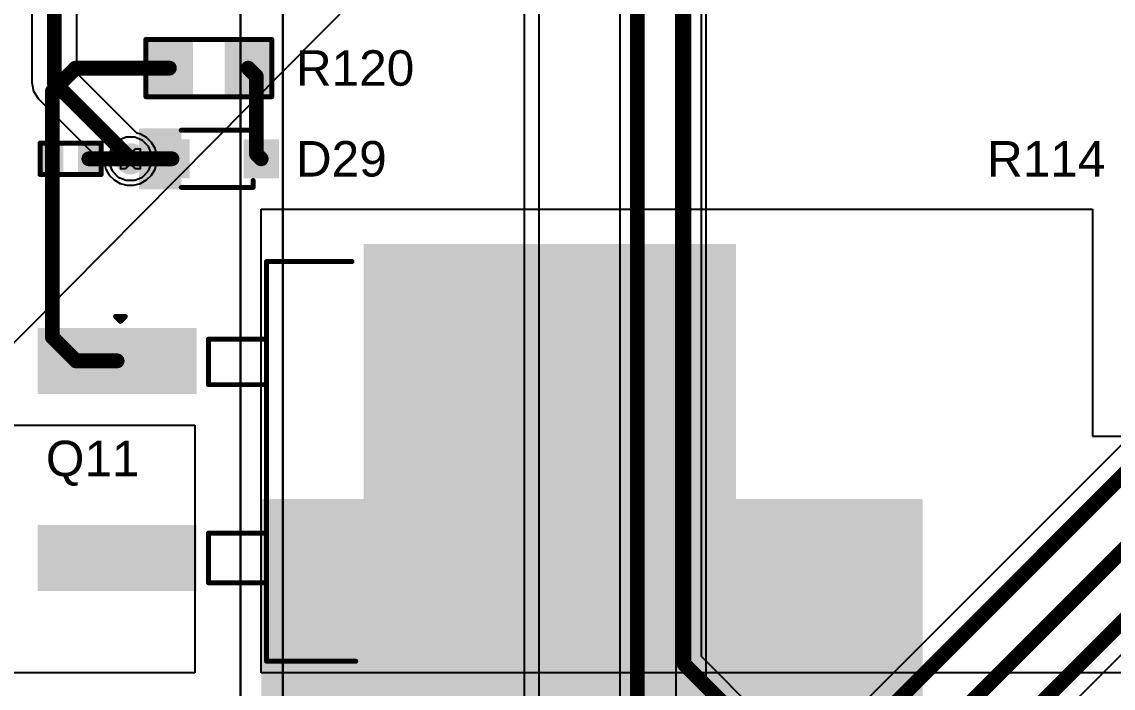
# Model space of a CAD drawing. Header units: inches. Extents: x 0 to 5379, y 0 to 5429.
# Drawn here: x 19.89 to 48.04, y 16.97 to 34.14 of the extents above; entities that cross this region are included whole.
import ezdxf

# ---------------------------------------------------------------- set-up
doc = ezdxf.new("R2010")
doc.units = ezdxf.units.IN
for name, color, linetype in [('Bottom Layer', 5, 'Continuous'), ('Bottom Solder', 6, 'Continuous'), ('Drill Drawing', 1, 'Continuous'), ('GND01', 16, 'Continuous'), ('GND02', 76, 'Continuous'), ('PWR', 156, 'Continuous'), ('SIG 01', 90, 'Continuous'), ('Top Layer', 1, 'Continuous'), ('Top Overlay', 2, 'Continuous'), ('Top Paste', 8, 'Continuous'), ('Top Solder', 216, 'Continuous'), ('Via Holes', 16, 'Continuous')]:
    doc.layers.add(name, color=color, linetype=linetype)
doc.styles.add('Arial', font='', dxfattribs={"height": 0.2})
doc.styles.get('Arial').set_extended_font_data('Arial')

# ---------------------------------------------------------------- blocks, each defined once
blk = doc.blocks.new('SOD_323_96')
at = {"layer": 'Top Layer'}
for points in [[(-0.75, -0.45), (-1.55, -0.45), (-1.55, 0.45), (-0.75, 0.45)], [(1.55, -0.45), (0.75, -0.45), (0.75, 0.45), (1.55, 0.45)]]:
    blk.add_hatch(color=1, dxfattribs=at).paths.add_polyline_path(points)
at = {"layer": 'Top Overlay'}
for points in [[(-2.007, 0.483), (-0.914, 0.483), (-0.914, 0.787), (-2.007, 0.787)], [(-2.007, -0.508), (-1.575, -0.508), (-1.575, 0.508), (-2.007, 0.508)], [(-2.007, -0.787), (-0.914, -0.787), (-0.914, -0.483), (-2.007, -0.483)]]:
    blk.add_hatch(color=2, dxfattribs=at).paths.add_polyline_path(points)
at = {"layer": 'Top Paste'}
for points in [[(-0.75, -0.45), (-1.55, -0.45), (-1.55, 0.45), (-0.75, 0.45)], [(1.55, -0.45), (0.75, -0.45), (0.75, 0.45), (1.55, 0.45)]]:
    blk.add_hatch(color=8, dxfattribs=at).paths.add_polyline_path(points)
at = {"layer": 'Top Solder'}
for points in [[(-0.695, -0.505), (-1.605, -0.505), (-1.605, 0.505), (-0.695, 0.505)], [(1.605, -0.505), (0.695, -0.505), (0.695, 0.505), (1.605, 0.505)]]:
    blk.add_hatch(color=216, dxfattribs=at).paths.add_polyline_path(points)
at = {"layer": 'Top Overlay'}
for points in [[(-0.914, 0.737, 0.127, 0.127, 0), (0.94, 0.737, 0.127, 0.127, 0)], [(0.94, 0.559, 0.127, 0.127, 0), (0.94, 0.737, 0.127, 0.127, 0)], [(0.94, -0.737, 0.127, 0.127, 0), (0.94, -0.559, 0.127, 0.127, 0)], [(-0.914, -0.737, 0.127, 0.127, 0), (0.94, -0.737, 0.127, 0.127, 0)]]:
    blk.add_lwpolyline(points, format="xyseb", dxfattribs=at)
for points in [[(-0.946, 0.737, 0.0635, 0.0635, 1), (-0.883, 0.737, 0.0635, 0.0635, 1)], [(0.908, 0.737, 0.0635, 0.0635, 1), (0.972, 0.737, 0.0635, 0.0635, 1)], [(0.908, 0.737, 0.0635, 0.0635, 1), (0.972, 0.737, 0.0635, 0.0635, 1)], [(0.908, 0.559, 0.0635, 0.0635, 1), (0.972, 0.559, 0.0635, 0.0635, 1)], [(0.908, -0.559, 0.0635, 0.0635, 1), (0.972, -0.559, 0.0635, 0.0635, 1)], [(-0.946, -0.737, 0.0635, 0.0635, 1), (-0.883, -0.737, 0.0635, 0.0635, 1)], [(0.908, -0.737, 0.0635, 0.0635, 1), (0.972, -0.737, 0.0635, 0.0635, 1)], [(0.908, -0.737, 0.0635, 0.0635, 1), (0.972, -0.737, 0.0635, 0.0635, 1)]]:
    blk.add_lwpolyline(points, format="xyseb", close=True, dxfattribs=at)
blk = doc.blocks.new('H2PAK_2_98')
at = {"layer": 'Top Layer'}
for points in [[(-5.5, 0.828), (-5.5, 10.328), (5.5, 10.328), (5.5, 0.828)], [(-3.34, -3.578), (-1.74, -3.578), (-1.74, -7.578), (-3.34, -7.578)], [(1.74, -3.578), (3.34, -3.578), (3.34, -7.578), (1.74, -7.578)]]:
    blk.add_hatch(color=1, dxfattribs=at).paths.add_polyline_path(points)
at = {"layer": 'Top Paste'}
for points in [[(-5.5, 0.828), (-5.5, 10.328), (5.5, 10.328), (5.5, 0.828)], [(-3.34, -3.578), (-1.74, -3.578), (-1.74, -7.578), (-3.34, -7.578)], [(1.74, -3.578), (3.34, -3.578), (3.34, -7.578), (1.74, -7.578)]]:
    blk.add_hatch(color=8, dxfattribs=at).paths.add_polyline_path(points)
at = {"layer": 'Top Solder'}
for points in [[(-5.551, 0.778), (-5.551, 10.379), (5.551, 10.379), (5.551, 0.778)], [(-3.391, -3.528), (-1.689, -3.528), (-1.689, -7.629), (-3.391, -7.629)], [(1.689, -3.528), (3.391, -3.528), (3.391, -7.629), (1.689, -7.629)]]:
    blk.add_hatch(color=216, dxfattribs=at).paths.add_polyline_path(points)
at = {"layer": 'Top Overlay'}
for points in [[(5.2, -1.725, 0.127, 0.127, 0), (5.2, 0.578, 0.127, 0.127, 0)], [(-5.1, -1.725, 0.127, 0.127, 0), (-5.1, 0.478, 0.127, 0.127, 0)], [(5.2, -1.725, 0.127, 0.127, 0), (-5.1, -1.725, 0.127, 0.127, 0)], [(-3.1, -3.225, 0.127, 0.127, 0), (-3.1, -1.725, 0.127, 0.127, 0)], [(-3.07, -1.725, 0.127, 0.127, 0), (-3.1, -1.725, 0.127, 0.127, 0)], [(-1.927, -3.225, 0.127, 0.127, 0), (-1.927, -1.725, 0.127, 0.127, 0)], [(1.9, -3.225, 0.127, 0.127, 0), (1.9, -1.725, 0.127, 0.127, 0)], [(1.959, -1.725, 0.127, 0.127, 0), (1.9, -1.725, 0.127, 0.127, 0)], [(3.178, -3.225, 0.127, 0.127, 0), (3.178, -1.725, 0.127, 0.127, 0)], [(-1.927, -3.225, 0.127, 0.127, 0), (-3.1, -3.225, 0.127, 0.127, 0)], [(3.178, -3.225, 0.127, 0.127, 0), (1.9, -3.225, 0.127, 0.127, 0)], [(-3.556, -5.493, 0.127, 0.127, 0), (-3.683, -5.366, 0.127, 0.127, 0)], [(-3.683, -5.62, 0.127, 0.127, 0), (-3.683, -5.366, 0.127, 0.127, 0)], [(-3.683, -5.62, 0.127, 0.127, 0), (-3.556, -5.493, 0.127, 0.127, 0)]]:
    blk.add_lwpolyline(points, format="xyseb", dxfattribs=at)
for points in [[(5.168, 0.578, 0.0635, 0.0635, 1), (5.232, 0.578, 0.0635, 0.0635, 1)], [(-5.132, 0.478, 0.0635, 0.0635, 1), (-5.068, 0.478, 0.0635, 0.0635, 1)], [(-5.132, -1.725, 0.0635, 0.0635, 1), (-5.068, -1.725, 0.0635, 0.0635, 1)], [(-5.132, -1.725, 0.0635, 0.0635, 1), (-5.068, -1.725, 0.0635, 0.0635, 1)], [(-3.132, -1.725, 0.0635, 0.0635, 1), (-3.068, -1.725, 0.0635, 0.0635, 1)], [(-3.132, -1.725, 0.0635, 0.0635, 1), (-3.068, -1.725, 0.0635, 0.0635, 1)], [(-3.102, -1.725, 0.0635, 0.0635, 1), (-3.039, -1.725, 0.0635, 0.0635, 1)], [(-1.959, -1.725, 0.0635, 0.0635, 1), (-1.896, -1.725, 0.0635, 0.0635, 1)], [(1.868, -1.725, 0.0635, 0.0635, 1), (1.932, -1.725, 0.0635, 0.0635, 1)], [(1.868, -1.725, 0.0635, 0.0635, 1), (1.932, -1.725, 0.0635, 0.0635, 1)], [(1.927, -1.725, 0.0635, 0.0635, 1), (1.99, -1.725, 0.0635, 0.0635, 1)], [(3.146, -1.725, 0.0635, 0.0635, 1), (3.21, -1.725, 0.0635, 0.0635, 1)], [(5.168, -1.725, 0.0635, 0.0635, 1), (5.232, -1.725, 0.0635, 0.0635, 1)], [(5.168, -1.725, 0.0635, 0.0635, 1), (5.232, -1.725, 0.0635, 0.0635, 1)], [(-3.132, -3.225, 0.0635, 0.0635, 1), (-3.068, -3.225, 0.0635, 0.0635, 1)], [(-3.132, -3.225, 0.0635, 0.0635, 1), (-3.068, -3.225, 0.0635, 0.0635, 1)], [(-1.959, -3.225, 0.0635, 0.0635, 1), (-1.896, -3.225, 0.0635, 0.0635, 1)], [(-1.959, -3.225, 0.0635, 0.0635, 1), (-1.896, -3.225, 0.0635, 0.0635, 1)], [(1.868, -3.225, 0.0635, 0.0635, 1), (1.932, -3.225, 0.0635, 0.0635, 1)], [(1.868, -3.225, 0.0635, 0.0635, 1), (1.932, -3.225, 0.0635, 0.0635, 1)], [(3.146, -3.225, 0.0635, 0.0635, 1), (3.21, -3.225, 0.0635, 0.0635, 1)], [(3.146, -3.225, 0.0635, 0.0635, 1), (3.21, -3.225, 0.0635, 0.0635, 1)], [(-3.714, -5.366, 0.0635, 0.0635, 1), (-3.651, -5.366, 0.0635, 0.0635, 1)], [(-3.714, -5.366, 0.0635, 0.0635, 1), (-3.651, -5.366, 0.0635, 0.0635, 1)], [(-3.714, -5.62, 0.0635, 0.0635, 1), (-3.651, -5.62, 0.0635, 0.0635, 1)], [(-3.714, -5.62, 0.0635, 0.0635, 1), (-3.651, -5.62, 0.0635, 0.0635, 1)], [(-3.587, -5.493, 0.0635, 0.0635, 1), (-3.524, -5.493, 0.0635, 0.0635, 1)], [(-3.587, -5.493, 0.0635, 0.0635, 1), (-3.524, -5.493, 0.0635, 0.0635, 1)]]:
    blk.add_lwpolyline(points, format="xyseb", close=True, dxfattribs=at)
blk = doc.blocks.new('R___0805_100')
at = {"layer": 'Top Layer'}
for points in [[(-1.524, 0.635), (-0.508, 0.635), (-0.508, -0.635), (-1.524, -0.635)], [(0.508, 0.635), (1.524, 0.635), (1.524, -0.635), (0.508, -0.635)]]:
    blk.add_hatch(color=1, dxfattribs=at).paths.add_polyline_path(points)
at = {"layer": 'Top Paste'}
for points in [[(-1.524, 0.635), (-0.508, 0.635), (-0.508, -0.635), (-1.524, -0.635)], [(0.508, 0.635), (1.524, 0.635), (1.524, -0.635), (0.508, -0.635)]]:
    blk.add_hatch(color=8, dxfattribs=at).paths.add_polyline_path(points)
at = {"layer": 'Top Solder'}
for points in [[(-1.6256, 0.7366), (-0.4064, 0.7366), (-0.4064, -0.7366), (-1.6256, -0.7366)], [(0.4064, 0.7366), (1.6256, 0.7366), (1.6256, -0.7366), (0.4064, -0.7366)]]:
    blk.add_hatch(color=216, dxfattribs=at).paths.add_polyline_path(points)
at = {"layer": 'Top Overlay'}
for points in [[(1.6256, 0.7366, 0.127, 0.127, 0), (-1.6256, 0.7366, 0.127, 0.127, 0)], [(-1.6256, 0.7366, 0.127, 0.127, 0), (-1.6256, -0.7366, 0.127, 0.127, 0)], [(1.6256, 0.7366, 0.127, 0.127, 0), (1.6256, -0.7366, 0.127, 0.127, 0)], [(1.6256, -0.7366, 0.127, 0.127, 0), (-1.6256, -0.7366, 0.127, 0.127, 0)]]:
    blk.add_lwpolyline(points, format="xyseb", dxfattribs=at)
for points in [[(-1.65735, 0.7366, 0.0635, 0.0635, 1), (-1.59385, 0.7366, 0.0635, 0.0635, 1)], [(-1.65735, 0.7366, 0.0635, 0.0635, 1), (-1.59385, 0.7366, 0.0635, 0.0635, 1)], [(1.59385, 0.7366, 0.0635, 0.0635, 1), (1.65735, 0.7366, 0.0635, 0.0635, 1)], [(1.59385, 0.7366, 0.0635, 0.0635, 1), (1.65735, 0.7366, 0.0635, 0.0635, 1)], [(-1.65735, -0.7366, 0.0635, 0.0635, 1), (-1.59385, -0.7366, 0.0635, 0.0635, 1)], [(-1.65735, -0.7366, 0.0635, 0.0635, 1), (-1.59385, -0.7366, 0.0635, 0.0635, 1)], [(1.59385, -0.7366, 0.0635, 0.0635, 1), (1.65735, -0.7366, 0.0635, 0.0635, 1)], [(1.59385, -0.7366, 0.0635, 0.0635, 1), (1.65735, -0.7366, 0.0635, 0.0635, 1)]]:
    blk.add_lwpolyline(points, format="xyseb", close=True, dxfattribs=at)
blk = doc.blocks.new('R___0402_101')
at = {"layer": 'Top Layer'}
for points in [[(-0.699, -0.318), (-0.699, 0.318), (-0.241, 0.318), (-0.241, -0.318)], [(0.241, -0.318), (0.241, 0.318), (0.699, 0.318), (0.699, -0.318)]]:
    blk.add_hatch(color=1, dxfattribs=at).paths.add_polyline_path(points)
at = {"layer": 'Top Paste'}
for points in [[(-0.699, -0.318), (-0.699, 0.318), (-0.241, 0.318), (-0.241, -0.318)], [(0.241, -0.318), (0.241, 0.318), (0.699, 0.318), (0.699, -0.318)]]:
    blk.add_hatch(color=8, dxfattribs=at).paths.add_polyline_path(points)
at = {"layer": 'Top Solder'}
for points in [[(-0.754, -0.373), (-0.754, 0.373), (-0.186, 0.373), (-0.186, -0.373)], [(0.186, -0.373), (0.186, 0.373), (0.754, 0.373), (0.754, -0.373)]]:
    blk.add_hatch(color=216, dxfattribs=at).paths.add_polyline_path(points)
at = {"layer": 'Top Overlay'}
for points in [[(0.787, 0.406, 0.127, 0.127, 0), (-0.787, 0.406, 0.127, 0.127, 0)], [(-0.787, 0.406, 0.127, 0.127, 0), (-0.787, -0.406, 0.127, 0.127, 0)], [(0.787, 0.406, 0.127, 0.127, 0), (0.787, -0.406, 0.127, 0.127, 0)], [(0.787, -0.406, 0.127, 0.127, 0), (-0.787, -0.406, 0.127, 0.127, 0)], [(0.813, -0.432, 0.00323, 0.00323, 0), (-0.813, -0.432, 0.00323, 0.00323, 0)]]:
    blk.add_lwpolyline(points, format="xyseb", dxfattribs=at)
for points in [[(-0.819, 0.406, 0.0635, 0.0635, 1), (-0.756, 0.406, 0.0635, 0.0635, 1)], [(-0.819, 0.406, 0.0635, 0.0635, 1), (-0.756, 0.406, 0.0635, 0.0635, 1)], [(0.756, 0.406, 0.0635, 0.0635, 1), (0.819, 0.406, 0.0635, 0.0635, 1)], [(0.756, 0.406, 0.0635, 0.0635, 1), (0.819, 0.406, 0.0635, 0.0635, 1)], [(-0.819, -0.406, 0.0635, 0.0635, 1), (-0.756, -0.406, 0.0635, 0.0635, 1)], [(-0.819, -0.406, 0.0635, 0.0635, 1), (-0.756, -0.406, 0.0635, 0.0635, 1)], [(-0.814, -0.432, 0.00161, 0.00161, 1), (-0.812, -0.432, 0.00161, 0.00161, 1)], [(0.756, -0.406, 0.0635, 0.0635, 1), (0.819, -0.406, 0.0635, 0.0635, 1)], [(0.756, -0.406, 0.0635, 0.0635, 1), (0.819, -0.406, 0.0635, 0.0635, 1)], [(0.812, -0.432, 0.00161, 0.00161, 1), (0.814, -0.432, 0.00161, 0.00161, 1)]]:
    blk.add_lwpolyline(points, format="xyseb", close=True, dxfattribs=at)

msp = doc.modelspace()

# ---------------------------------------------------------------- hatches: boundary and pattern name
at = {"layer": 'Bottom Layer'}
h = msp.add_hatch(color=5, dxfattribs=at)
edge = h.paths.add_edge_path()
edge.add_arc((22.69, 30.607), 0.3, 0, 360)
at = {"layer": 'Bottom Solder'}
h = msp.add_hatch(color=6, dxfattribs=at)
edge = h.paths.add_edge_path()
edge.add_arc((22.69, 30.607), 0.402, 0, 360)
at = {"layer": 'GND01'}
h = msp.add_hatch(color=16, dxfattribs=at)
edge = h.paths.add_edge_path()
edge.add_arc((22.69, 30.607), 0.3, 0, 360)
at = {"layer": 'GND02'}
h = msp.add_hatch(color=76, dxfattribs=at)
edge = h.paths.add_edge_path()
edge.add_arc((22.69, 30.607), 0.3, 0, 360)
at = {"layer": 'PWR'}
h = msp.add_hatch(color=156, dxfattribs=at)
edge = h.paths.add_edge_path()
edge.add_arc((22.69, 30.607), 0.3, 0, 360)
at = {"layer": 'SIG 01'}
h = msp.add_hatch(color=90, dxfattribs=at)
edge = h.paths.add_edge_path()
edge.add_arc((22.69, 30.607), 0.3, 0, 360)
at = {"layer": 'Top Layer'}
h = msp.add_hatch(color=1, dxfattribs=at)
edge = h.paths.add_edge_path()
edge.add_arc((22.69, 30.607), 0.3, 0, 360)
msp.add_hatch(color=1, dxfattribs=at).paths.add_polyline_path([(26.064, 7.301), (43.124, 7.301), (43.124, 21.844), (26.064, 21.844)])
at = {"layer": 'Top Solder'}
h = msp.add_hatch(color=216, dxfattribs=at)
edge = h.paths.add_edge_path()
edge.add_arc((22.69, 30.607), 0.402, 0, 360)
at = {"layer": 'Via Holes'}
h = msp.add_hatch(color=7, dxfattribs=at)
edge = h.paths.add_edge_path()
edge.add_arc((22.69, 30.607), 0.15, 0, 360)

# ---------------------------------------------------------------- linework, layer by layer
at = {"layer": 'Bottom Layer'}
for p, q in [((25.532, 0.388), (25.532, 63.507)), ((25.532, 63.507), (25.532, 0.388)), ((26.619, 62.456), (26.619, 0.388)), ((26.619, 0.388), (26.619, 62.456)), ((36.754, 51.46), (36.754, 6.807)), ((37.541, 7.239), (37.541, 50.597)), ((22.376, 31.077), (22.221, 30.921)), ((22.58, 31.161), (22.376, 31.077)), ((22.801, 31.161), (22.58, 31.161)), ((23.004, 31.077), (22.801, 31.161)), ((23.16, 30.921), (23.004, 31.077)), ((22.221, 30.921), (22.136, 30.717)), ((22.136, 30.717), (22.136, 30.497)), ((23.244, 30.717), (23.16, 30.921)), ((23.244, 30.497), (23.244, 30.717)), ((22.136, 30.497), (22.221, 30.293)), ((23.16, 30.293), (23.244, 30.497)), ((22.221, 30.293), (22.376, 30.137)), ((22.376, 30.137), (22.58, 30.053)), ((22.801, 30.053), (23.004, 30.137)), ((23.004, 30.137), (23.16, 30.293)), ((22.58, 30.053), (22.801, 30.053))]:
    msp.add_line(p, q, dxfattribs=at)
at = {"layer": 'Bottom Solder'}
msp.add_line((6.245, 12.319), (5379.208, 5429.208), dxfattribs=at)
at = {"layer": 'Drill Drawing'}
for points in [[(22.436, 30.734, 0.0508, 0.0508, 0), (22.436, 30.861, 0.0508, 0.0508, 0)], [(22.436, 30.861, 0.0508, 0.0508, 0), (22.563, 30.861, 0.0508, 0.0508, 0)], [(22.436, 30.734, 0.0508, 0.0508, 0), (22.563, 30.607, 0.0508, 0.0508, 0)], [(22.563, 30.861, 0.0508, 0.0508, 0), (22.69, 30.734, 0.0508, 0.0508, 0)], [(22.69, 30.734, 0.0508, 0.0508, 0), (22.817, 30.861, 0.0508, 0.0508, 0)], [(22.817, 30.861, 0.0508, 0.0508, 0), (22.944, 30.861, 0.0508, 0.0508, 0)], [(22.817, 30.607, 0.0508, 0.0508, 0), (22.944, 30.734, 0.0508, 0.0508, 0)], [(22.944, 30.734, 0.0508, 0.0508, 0), (22.944, 30.861, 0.0508, 0.0508, 0)], [(22.436, 30.48, 0.0508, 0.0508, 0), (22.563, 30.607, 0.0508, 0.0508, 0)], [(22.436, 30.353, 0.0508, 0.0508, 0), (22.436, 30.48, 0.0508, 0.0508, 0)], [(22.563, 30.353, 0.0508, 0.0508, 0), (22.69, 30.48, 0.0508, 0.0508, 0)], [(22.69, 30.48, 0.0508, 0.0508, 0), (22.817, 30.353, 0.0508, 0.0508, 0)], [(22.817, 30.607, 0.0508, 0.0508, 0), (22.944, 30.48, 0.0508, 0.0508, 0)], [(22.944, 30.353, 0.0508, 0.0508, 0), (22.944, 30.48, 0.0508, 0.0508, 0)], [(22.436, 30.353, 0.0508, 0.0508, 0), (22.563, 30.353, 0.0508, 0.0508, 0)], [(22.817, 30.353, 0.0508, 0.0508, 0), (22.944, 30.353, 0.0508, 0.0508, 0)]]:
    msp.add_lwpolyline(points, format="xyseb", dxfattribs=at)
for points in [[(22.424, 30.861, 0.0254, 0.0254, 1), (22.449, 30.861, 0.0254, 0.0254, 1)], [(22.424, 30.861, 0.0254, 0.0254, 1), (22.449, 30.861, 0.0254, 0.0254, 1)], [(22.424, 30.734, 0.0254, 0.0254, 1), (22.449, 30.734, 0.0254, 0.0254, 1)], [(22.424, 30.734, 0.0254, 0.0254, 1), (22.449, 30.734, 0.0254, 0.0254, 1)], [(22.551, 30.861, 0.0254, 0.0254, 1), (22.576, 30.861, 0.0254, 0.0254, 1)], [(22.551, 30.861, 0.0254, 0.0254, 1), (22.576, 30.861, 0.0254, 0.0254, 1)], [(22.678, 30.734, 0.0254, 0.0254, 1), (22.703, 30.734, 0.0254, 0.0254, 1)], [(22.678, 30.734, 0.0254, 0.0254, 1), (22.703, 30.734, 0.0254, 0.0254, 1)], [(22.805, 30.861, 0.0254, 0.0254, 1), (22.83, 30.861, 0.0254, 0.0254, 1)], [(22.805, 30.861, 0.0254, 0.0254, 1), (22.83, 30.861, 0.0254, 0.0254, 1)], [(22.932, 30.861, 0.0254, 0.0254, 1), (22.957, 30.861, 0.0254, 0.0254, 1)], [(22.932, 30.861, 0.0254, 0.0254, 1), (22.957, 30.861, 0.0254, 0.0254, 1)], [(22.932, 30.734, 0.0254, 0.0254, 1), (22.957, 30.734, 0.0254, 0.0254, 1)], [(22.932, 30.734, 0.0254, 0.0254, 1), (22.957, 30.734, 0.0254, 0.0254, 1)], [(22.424, 30.48, 0.0254, 0.0254, 1), (22.449, 30.48, 0.0254, 0.0254, 1)], [(22.424, 30.48, 0.0254, 0.0254, 1), (22.449, 30.48, 0.0254, 0.0254, 1)], [(22.551, 30.607, 0.0254, 0.0254, 1), (22.576, 30.607, 0.0254, 0.0254, 1)], [(22.551, 30.607, 0.0254, 0.0254, 1), (22.576, 30.607, 0.0254, 0.0254, 1)], [(22.678, 30.48, 0.0254, 0.0254, 1), (22.703, 30.48, 0.0254, 0.0254, 1)], [(22.678, 30.48, 0.0254, 0.0254, 1), (22.703, 30.48, 0.0254, 0.0254, 1)], [(22.805, 30.607, 0.0254, 0.0254, 1), (22.83, 30.607, 0.0254, 0.0254, 1)], [(22.805, 30.607, 0.0254, 0.0254, 1), (22.83, 30.607, 0.0254, 0.0254, 1)], [(22.932, 30.48, 0.0254, 0.0254, 1), (22.957, 30.48, 0.0254, 0.0254, 1)], [(22.932, 30.48, 0.0254, 0.0254, 1), (22.957, 30.48, 0.0254, 0.0254, 1)], [(22.424, 30.353, 0.0254, 0.0254, 1), (22.449, 30.353, 0.0254, 0.0254, 1)], [(22.424, 30.353, 0.0254, 0.0254, 1), (22.449, 30.353, 0.0254, 0.0254, 1)], [(22.551, 30.353, 0.0254, 0.0254, 1), (22.576, 30.353, 0.0254, 0.0254, 1)], [(22.551, 30.353, 0.0254, 0.0254, 1), (22.576, 30.353, 0.0254, 0.0254, 1)], [(22.805, 30.353, 0.0254, 0.0254, 1), (22.83, 30.353, 0.0254, 0.0254, 1)], [(22.805, 30.353, 0.0254, 0.0254, 1), (22.83, 30.353, 0.0254, 0.0254, 1)], [(22.932, 30.353, 0.0254, 0.0254, 1), (22.957, 30.353, 0.0254, 0.0254, 1)], [(22.932, 30.353, 0.0254, 0.0254, 1), (22.957, 30.353, 0.0254, 0.0254, 1)]]:
    msp.add_lwpolyline(points, format="xyseb", close=True, dxfattribs=at)
at = {"layer": 'GND01'}
for p, q in [((22.376, 31.077), (22.221, 30.921)), ((22.58, 31.161), (22.376, 31.077)), ((22.801, 31.161), (22.58, 31.161)), ((23.004, 31.077), (22.801, 31.161)), ((23.16, 30.921), (23.004, 31.077)), ((22.221, 30.921), (22.136, 30.717)), ((22.136, 30.717), (22.136, 30.497)), ((23.244, 30.717), (23.16, 30.921)), ((23.244, 30.497), (23.244, 30.717)), ((22.136, 30.497), (22.221, 30.293)), ((23.16, 30.293), (23.244, 30.497)), ((22.221, 30.293), (22.376, 30.137)), ((22.376, 30.137), (22.58, 30.053)), ((22.801, 30.053), (23.004, 30.137)), ((23.004, 30.137), (23.16, 30.293)), ((22.58, 30.053), (22.801, 30.053))]:
    msp.add_line(p, q, dxfattribs=at)
at = {"layer": 'GND02'}
for p, q in [((22.376, 31.077), (22.221, 30.921)), ((22.58, 31.161), (22.376, 31.077)), ((22.801, 31.161), (22.58, 31.161)), ((23.004, 31.077), (22.801, 31.161)), ((23.16, 30.921), (23.004, 31.077)), ((22.221, 30.921), (22.136, 30.717)), ((22.136, 30.717), (22.136, 30.497)), ((23.244, 30.717), (23.16, 30.921)), ((23.244, 30.497), (23.244, 30.717)), ((22.136, 30.497), (22.221, 30.293)), ((23.16, 30.293), (23.244, 30.497)), ((22.221, 30.293), (22.376, 30.137)), ((22.376, 30.137), (22.58, 30.053)), ((22.801, 30.053), (23.004, 30.137)), ((23.004, 30.137), (23.16, 30.293)), ((22.58, 30.053), (22.801, 30.053))]:
    msp.add_line(p, q, dxfattribs=at)
at = {"layer": 'PWR'}
for p, q in [((32.842, 93.525), (32.842, 16.307)), ((33.231, 16.468), (33.231, 93.27)), ((35.31, 78.427), (35.31, 14.748)), ((37.418, 17.78), (37.418, 77.751)), ((22.376, 31.077), (22.221, 30.921)), ((22.58, 31.161), (22.376, 31.077)), ((22.801, 31.161), (22.58, 31.161)), ((23.004, 31.077), (22.801, 31.161)), ((23.16, 30.921), (23.004, 31.077)), ((22.221, 30.921), (22.136, 30.717)), ((22.136, 30.717), (22.136, 30.497)), ((23.244, 30.717), (23.16, 30.921)), ((23.244, 30.497), (23.244, 30.717)), ((22.136, 30.497), (22.221, 30.293)), ((23.16, 30.293), (23.244, 30.497)), ((22.221, 30.293), (22.376, 30.137)), ((22.376, 30.137), (22.58, 30.053)), ((22.801, 30.053), (23.004, 30.137)), ((23.004, 30.137), (23.16, 30.293)), ((22.58, 30.053), (22.801, 30.053)), ((44.676, 10.522), (37.418, 17.78))]:
    msp.add_line(p, q, dxfattribs=at)
for points in [[(35.763, 14.654, 0.381, 0.381, 0), (35.763, 78.427, 0.381, 0.381, 0)], [(36.965, 17.593, 0.381, 0.381, 0), (36.965, 77.939, 0.381, 0.381, 0)], [(36.965, 17.593, 0.381, 0.381, 0), (45.439, 9.118, 0.381, 0.381, 0)]]:
    msp.add_lwpolyline(points, format="xyseb", dxfattribs=at)
msp.add_lwpolyline([(36.87, 17.593, 0.191, 0.191, 1), (37.06, 17.593, 0.191, 0.191, 1)], format="xyseb", close=True, dxfattribs=at)
msp.add_lwpolyline([(36.87, 17.593, 0.191, 0.191, 1), (37.06, 17.593, 0.191, 0.191, 1)], format="xyseb", close=True, dxfattribs=at)
at = {"layer": 'SIG 01'}
for p, q in [((20.144, 65.456), (20.144, 32.571)), ((21.309, 32.812), (21.309, 47.975)), ((22.853, 31.268), (21.309, 32.812)), ((20.144, 32.571), (20.188, 32.348)), ((57.404, 32.396), (40.887, 15.88)), ((20.188, 32.348), (20.314, 32.159)), ((20.314, 32.159), (22.029, 30.444)), ((22.953, 31.242), (22.853, 31.268)), ((23.108, 31.152), (22.953, 31.242)), ((23.235, 31.025), (23.108, 31.152)), ((23.325, 30.87), (23.235, 31.025)), ((23.371, 30.697), (23.325, 30.87)), ((23.371, 30.517), (23.371, 30.697)), ((22.029, 30.444), (22.056, 30.344)), ((23.325, 30.344), (23.371, 30.517)), ((22.056, 30.344), (22.145, 30.189)), ((22.145, 30.189), (22.272, 30.062)), ((23.108, 30.062), (23.235, 30.189)), ((23.235, 30.189), (23.325, 30.344)), ((22.272, 30.062), (22.427, 29.972)), ((22.427, 29.972), (22.601, 29.926)), ((22.601, 29.926), (22.78, 29.926)), ((22.78, 29.926), (22.953, 29.972)), ((22.953, 29.972), (23.108, 30.062)), ((46.022, 15.607), (59.724, 29.309))]:
    msp.add_line(p, q, dxfattribs=at)
for points in [[(20.726, 32.571, 0.381, 0.381, 0), (20.726, 65.456, 0.381, 0.381, 0)], [(20.726, 32.571, 0.381, 0.381, 0), (22.69, 30.607, 0.381, 0.381, 0)], [(41.299, 15.468, 0.381, 0.381, 0), (57.816, 31.984, 0.381, 0.381, 0)], [(43.323, 15.561, 0.381, 0.381, 0), (58.7, 30.938, 0.381, 0.381, 0)], [(45.439, 15.848, 0.381, 0.381, 0), (59.483, 29.892, 0.381, 0.381, 0)]]:
    msp.add_lwpolyline(points, format="xyseb", dxfattribs=at)
for points in [[(20.631, 32.571, 0.191, 0.191, 1), (20.822, 32.571, 0.191, 0.191, 1)], [(20.631, 32.571, 0.191, 0.191, 1), (20.822, 32.571, 0.191, 0.191, 1)], [(22.595, 30.607, 0.191, 0.191, 1), (22.786, 30.607, 0.191, 0.191, 1)]]:
    msp.add_lwpolyline(points, format="xyseb", close=True, dxfattribs=at)
at = {"layer": 'Top Layer'}
for p, q in [((26.064, 17.36), (26.064, 29.312)), ((26.064, 29.312), (47.498, 29.312)), ((47.498, 29.312), (47.498, 23.462)), ((19.304, 23.742), (24.348, 23.742)), ((24.348, 23.742), (24.348, 17.36)), ((47.498, 23.462), (53.086, 23.462)), ((24.348, 17.36), (10.668, 17.36)), ((53.086, 17.36), (26.064, 17.36))]:
    msp.add_line(p, q, dxfattribs=at)
for points in [[(20.678, 32.347, 0.381, 0.381, 0), (21.275, 32.944, 0.381, 0.381, 0)], [(21.275, 32.944, 0.381, 0.381, 0), (23.696, 32.944, 0.381, 0.381, 0)], [(25.728, 32.944, 0.381, 0.381, 0), (25.936, 32.736, 0.381, 0.381, 0)], [(25.936, 30.734, 0.381, 0.381, 0), (25.936, 32.736, 0.381, 0.381, 0)], [(20.678, 30.607, 0.381, 0.381, 0), (20.678, 32.347, 0.381, 0.381, 0)], [(20.678, 26.009, 0.381, 0.381, 0), (20.678, 30.607, 0.381, 0.381, 0)], [(21.618, 30.607, 0.381, 0.381, 0), (22.69, 30.607, 0.381, 0.381, 0)], [(22.69, 30.607, 0.381, 0.381, 0), (23.763, 30.607, 0.381, 0.381, 0)], [(25.936, 30.734, 0.381, 0.381, 0), (26.063, 30.607, 0.381, 0.381, 0)], [(20.678, 26.009, 0.381, 0.381, 0), (21.287, 25.4, 0.381, 0.381, 0)], [(21.287, 25.4, 0.381, 0.381, 0), (22.348, 25.4, 0.381, 0.381, 0)]]:
    msp.add_lwpolyline(points, format="xyseb", dxfattribs=at)
for points in [[(21.18, 32.944, 0.191, 0.191, 1), (21.37, 32.944, 0.191, 0.191, 1)], [(21.18, 32.944, 0.191, 0.191, 1), (21.37, 32.944, 0.191, 0.191, 1)], [(23.601, 32.944, 0.191, 0.191, 1), (23.791, 32.944, 0.191, 0.191, 1)], [(25.633, 32.944, 0.191, 0.191, 1), (25.823, 32.944, 0.191, 0.191, 1)], [(25.841, 32.736, 0.191, 0.191, 1), (26.031, 32.736, 0.191, 0.191, 1)], [(25.841, 32.736, 0.191, 0.191, 1), (26.031, 32.736, 0.191, 0.191, 1)], [(20.583, 32.347, 0.191, 0.191, 1), (20.773, 32.347, 0.191, 0.191, 1)], [(20.583, 32.347, 0.191, 0.191, 1), (20.773, 32.347, 0.191, 0.191, 1)], [(20.583, 30.607, 0.191, 0.191, 1), (20.773, 30.607, 0.191, 0.191, 1)], [(20.583, 30.607, 0.191, 0.191, 1), (20.773, 30.607, 0.191, 0.191, 1)], [(21.522, 30.607, 0.191, 0.191, 1), (21.713, 30.607, 0.191, 0.191, 1)], [(22.595, 30.607, 0.191, 0.191, 1), (22.786, 30.607, 0.191, 0.191, 1)], [(22.595, 30.607, 0.191, 0.191, 1), (22.786, 30.607, 0.191, 0.191, 1)], [(23.668, 30.607, 0.191, 0.191, 1), (23.858, 30.607, 0.191, 0.191, 1)], [(25.841, 30.734, 0.191, 0.191, 1), (26.031, 30.734, 0.191, 0.191, 1)], [(25.841, 30.734, 0.191, 0.191, 1), (26.031, 30.734, 0.191, 0.191, 1)], [(25.968, 30.607, 0.191, 0.191, 1), (26.158, 30.607, 0.191, 0.191, 1)], [(20.583, 26.009, 0.191, 0.191, 1), (20.773, 26.009, 0.191, 0.191, 1)], [(20.583, 26.009, 0.191, 0.191, 1), (20.773, 26.009, 0.191, 0.191, 1)], [(21.192, 25.4, 0.191, 0.191, 1), (21.383, 25.4, 0.191, 0.191, 1)], [(21.192, 25.4, 0.191, 0.191, 1), (21.383, 25.4, 0.191, 0.191, 1)], [(22.252, 25.4, 0.191, 0.191, 1), (22.443, 25.4, 0.191, 0.191, 1)]]:
    msp.add_lwpolyline(points, format="xyseb", close=True, dxfattribs=at)
at = {"layer": 'Top Solder'}
msp.add_line((6.245, 12.319), (5379.208, 5429.208), dxfattribs=at)

# ---------------------------------------------------------------- block references
for name, p, rotation in [('R___0805_100', (24.713, 32.944), 180), ('R___0402_101', (21.148, 30.607), 180), ('H2PAK_2_98', (27.926, 22.86), 270)]:
    msp.add_blockref(name, p, dxfattribs=dict(rotation=rotation))
msp.add_blockref('SOD_323_96', (24.914, 30.607))

# ---------------------------------------------------------------- texts
at = {"layer": 'Top Overlay', "style": 'Arial'}
for s, p in [('R120', (26.957, 32.49)), ('D29', (26.957, 30.15)), ('R114', (44.782, 30.15)), ('Q11', (20.51, 22.428))]:
    msp.add_text(s, height=0.9144, dxfattribs=at).set_placement(p)

doc.saveas('drawing.dxf')
